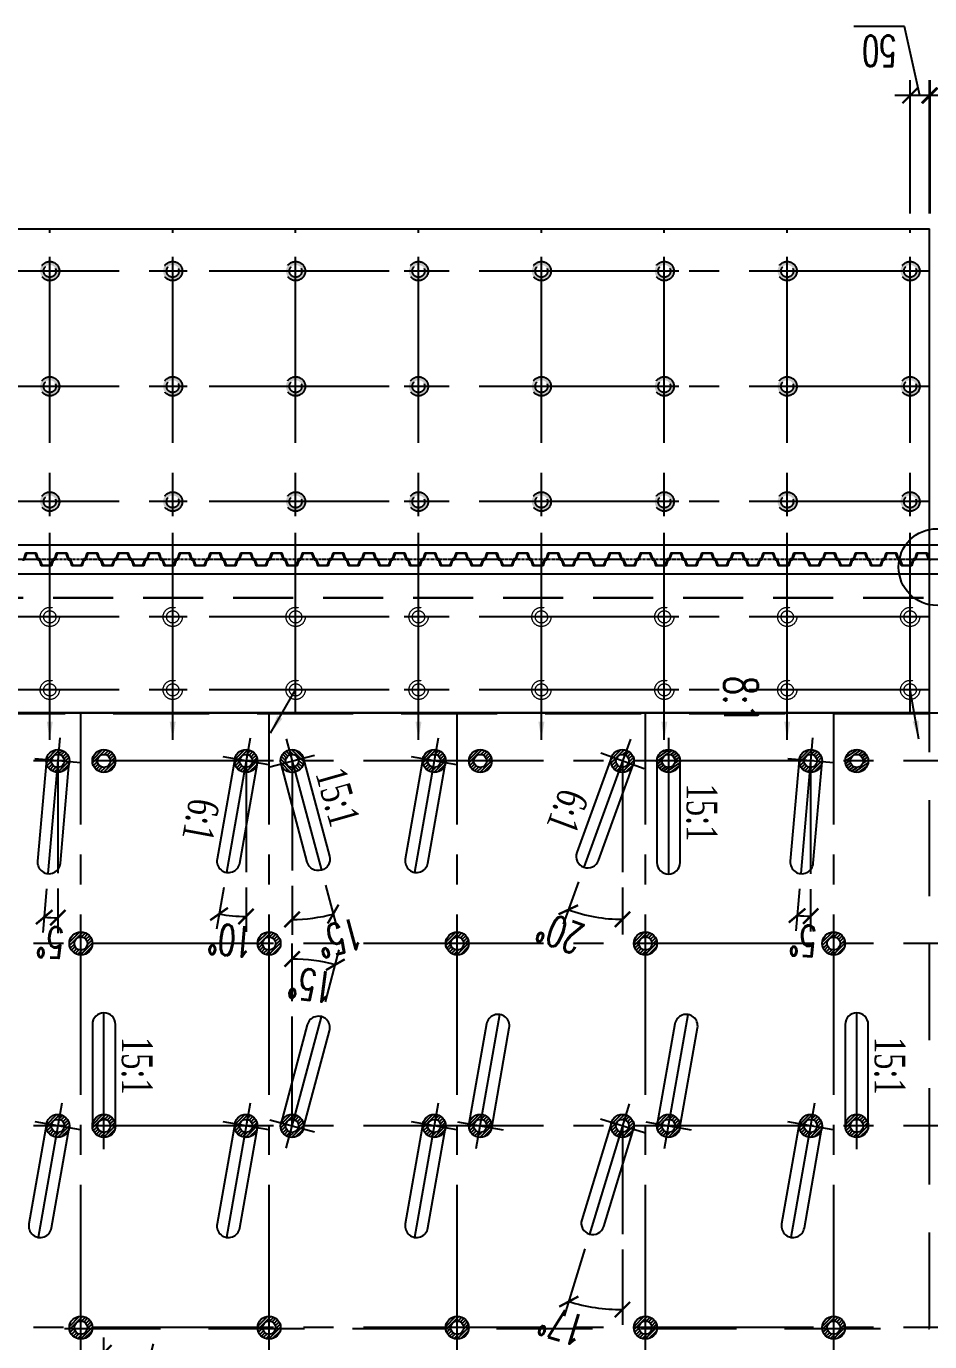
# Model space of a CAD drawing. Extents: x -57534 to 10615, y -13723 to 96319.
# Drawn here: x -29076 to -26724, y 48046 to 51469 of the extents above; entities that cross this region are included whole.
import ezdxf
from ezdxf.enums import TextEntityAlignment as Align

# ---------------------------------------------------------------- set-up
doc = ezdxf.new("R2010")
doc.units = 0
doc.header["$LTSCALE"] = 5
doc.header["$MEASUREMENT"] = 0
for name, pattern in [('CENTER', [2, 1.25, -0.25, 0.25, -0.25]), ('CENTER2', [1.125, 0.75, -0.125, 0.125, -0.125]), ('HIDDEN', [0.375, 0.25, -0.125])]:
    doc.linetypes.add(name, pattern=pattern)
doc.layers.get('0').update_dxf_attribs({"linetype": 'CONTINUOUS'})
doc.layers.get('DEFPOINTS').update_dxf_attribs({"linetype": 'CONTINUOUS'})
for name, color, linetype in [('BORDER', 2, 'CONTINUOUS'), ('CENTER', 9, 'CENTER2'), ('Coc', 2, 'CONTINUOUS'), ('Cochh', 7, 'CONTINUOUS'), ('Cu', 230, 'CONTINUOUS'), ('Dam', 4, 'CONTINUOUS'), ('DIMENSION', 4, 'CONTINUOUS'), ('HATCH', 7, 'CONTINUOUS'), ('HIDDEN', 4, 'HIDDEN'), ('PILE-D600', 20, 'CONTINUOUS'), ('STEEL', 1, 'CONTINUOUS'), ('TEXT', 3, 'CONTINUOUS')]:
    doc.layers.add(name, color=color, linetype=linetype)
doc.layers.add('Border k in', color=241, linetype='CONTINUOUS', lineweight=30, plot=False)
doc.layers.add('KHUAT', color=235, linetype='HIDDEN', lineweight=18)
doc.styles.add('DIM', font='romans.shx', dxfattribs={"width": 0.65})
doc.styles.add('THUONG', font='vntimeh.shx', dxfattribs={"width": 0.65})
doc.dimstyles.new('1-400', dxfattribs={"dimscale": 400, "dimtxt": 0.22, "dimasz": 0.12, "dimexe": 0.1, "dimexo": 0.1, "dimgap": 0.08, "dimtad": 1, "dimdec": 0, "dimzin": 0, "dimdsep": 46, "dimtxsty": 'DIM', "dimblk": 'ARCHTICK', "dimcen": 0.15, "dimdle": 0.1, "dimclrd": 4, "dimclre": 7, "dimclrt": 2, "dimaunit": 1, "dimadec": 0, "dimazin": 0, "dimtfac": 1, "dimtdec": 0, "dimtix": 1, "dimtmove": 1, "dimatfit": 3, "dimfxl": 1, "dimtolj": 1, "dimtzin": 0, "dimarcsym": 0})
doc.dimstyles.new('400.Ph', dxfattribs={"dimscale": 400, "dimtxt": 0.2, "dimasz": 0.1, "dimexe": 0.1, "dimexo": 0.1, "dimgap": 0.06, "dimtad": 1, "dimdec": 0, "dimzin": 0, "dimdsep": 46, "dimtxsty": 'DIM', "dimblk": 'ARCHTICK', "dimcen": 0.15, "dimdle": 0.1, "dimclrd": 256, "dimclre": 7, "dimclrt": 6, "dimadec": 0, "dimazin": 0, "dimtfac": 1, "dimtdec": 0, "dimtix": 1, "dimtmove": 0, "dimatfit": 3, "dimfxl": 1, "dimtolj": 1, "dimtzin": 0, "dimarcsym": 0})

# ---------------------------------------------------------------- blocks, each defined once
blk = doc.blocks.new('CocD500_HH')
at = {"layer": 'CENTER', "ltscale": 50}
for p, q in [((0, 37.5), (0, -37.5)), ((-37.5, 0), (37.5, 0))]:
    blk.add_line(p, q, dxfattribs=at)
at = {"layer": 'KHUAT', "ltscale": 100}
for radius in [25, 16]:
    blk.add_circle((0, 0), radius, dxfattribs=at)
blk = doc.blocks.new('_ArchTick')
at = {"color": 0, "linetype": 'ByBlock', "const_width": 0.15}
blk.add_lwpolyline([(-0.5, -0.5), (0.5, 0.5)], dxfattribs=at)
blk = doc.blocks.new('cocbs')
at = {"layer": 'Coc'}
h = blk.add_hatch(color=256, dxfattribs=at)
h.paths.add_polyline_path([(-46596.3, 9805.7), (-46596.3, 9796.7, -0.414214), (-46580.3, 9780.7), (-46571.3, 9780.7, 0.414214)])
h.paths.add_polyline_path([(-46571.3, 9780.7), (-46580.3, 9780.7, -0.414214), (-46596.3, 9764.7), (-46596.3, 9755.7, 0.414214)])
h.paths.add_polyline_path([(-46612.3, 9780.7), (-46621.3, 9780.7, 0.414214), (-46596.3, 9755.7), (-46596.3, 9764.7, -0.414214)])
h.paths.add_polyline_path([(-46596.3, 9796.7), (-46596.3, 9805.7, 0.414214), (-46621.3, 9780.7), (-46612.3, 9780.7, -0.414214)])
at = {"layer": 'Coc', "color": 8, "linetype": 'HIDDEN', "ltscale": 50}
for radius in [25, 16]:
    blk.add_circle((-46596.3, 9780.7), radius, dxfattribs=at)
at = {"layer": 'Cochh', "linetype": 'CENTER', "ltscale": 25}
for p, q in [((-46596.3, 9818.2), (-46596.3, 9743.2)), ((-46633.8, 9780.7), (-46558.8, 9780.7))]:
    blk.add_line(p, q, dxfattribs=at)
blk = doc.blocks.new('*D166')
at = {"layer": 'DEFPOINTS', "color": 0}
for p in [(-33730.1, 9967.7), (-33675.1, 9967.7), (-33675.1, 9620.6)]:
    blk.add_point(p, dxfattribs=at)
at = {"layer": 'DIMENSION', "color": 7, "lineweight": -2}
for p, q in [((-33730.1, 9927.7), (-33730.1, 9580.6)), ((-33675.1, 9927.7), (-33675.1, 9580.6))]:
    blk.add_line(p, q, dxfattribs=at)
at = {"layer": 'DIMENSION', "lineweight": -2}
for p, q in [((-33770.1, 9620.6), (-33635.1, 9620.6)), ((-33702.6, 9620.6), (-33750.2, 9440.5)), ((-33750.2, 9440.5), (-33882.4, 9440.5))]:
    blk.add_line(p, q, dxfattribs=at)
at = {"layer": 'DIMENSION', "lineweight": -2, "xscale": 40, "yscale": 40, "zscale": 40, "rotation": 180}
blk.add_blockref('_ArchTick', (-33730.1, 9620.6), dxfattribs=at)
at = {"layer": 'DIMENSION', "lineweight": -2, "xscale": 40, "yscale": 40, "zscale": 40}
blk.add_blockref('_ArchTick', (-33675.1, 9620.6), dxfattribs=at)
at = {"layer": 'DIMENSION', "color": 6, "insert": (-33816.3, 9504.5), "char_height": 80, "attachment_point": 5, "style": 'DIM'}
blk.add_mtext('\\A1;55', dxfattribs=at)
blk = doc.blocks.new('*D167')
at = {"layer": 'DEFPOINTS', "color": 0}
for p in [(-33673.1, 9967.7), (-33623.1, 9967.7), (-33623.1, 9620.6)]:
    blk.add_point(p, dxfattribs=at)
at = {"layer": 'DIMENSION', "color": 7, "lineweight": -2}
for p, q in [((-33673.1, 9927.7), (-33673.1, 9580.6)), ((-33623.1, 9927.7), (-33623.1, 9580.6))]:
    blk.add_line(p, q, dxfattribs=at)
at = {"layer": 'DIMENSION', "lineweight": -2}
for p, q in [((-33713.1, 9620.6), (-33583.1, 9620.6)), ((-33648.1, 9620.6), (-33608.7, 9440.6)), ((-33608.7, 9440.6), (-33476.5, 9440.6))]:
    blk.add_line(p, q, dxfattribs=at)
at = {"layer": 'DIMENSION', "lineweight": -2, "xscale": 40, "yscale": 40, "zscale": 40, "rotation": 180}
blk.add_blockref('_ArchTick', (-33673.1, 9620.6), dxfattribs=at)
at = {"layer": 'DIMENSION', "lineweight": -2, "xscale": 40, "yscale": 40, "zscale": 40}
blk.add_blockref('_ArchTick', (-33623.1, 9620.6), dxfattribs=at)
at = {"layer": 'DIMENSION', "color": 6, "insert": (-33542.6, 9504.6), "char_height": 80, "attachment_point": 5, "style": 'DIM'}
blk.add_mtext('\\A1;50', dxfattribs=at)
blk = doc.blocks.new('*D326')
at = {"layer": 'DEFPOINTS', "color": 0}
for p in [(-65522.6, 11754.5), (-65569.5, 11642.2), (-65518.4, 11642.7), (-65569.5, 11352.7), (-65579.9, 11293.6)]:
    blk.add_point(p, dxfattribs=at)
at = {"layer": 'DIMENSION', "color": 7, "lineweight": -2}
for p, q in [((-65569.5, 11682.2), (-65569.5, 11797.3)), ((-65511.5, 11682), (-65492.3, 11790.5))]:
    blk.add_line(p, q, dxfattribs=at)
at = {"layer": 'DIMENSION', "lineweight": -2}
blk.add_arc((-65569.5, 11352.7), 404.6, 80, 90, dxfattribs=at)
at = {"layer": 'DIMENSION', "lineweight": -2, "xscale": 40, "yscale": 40, "zscale": 40}
for p, rotation in [((-65569.5, 11757.3), 179.9999999999993), ((-65499.3, 11751.1), 350.000000000006)]:
    blk.add_blockref('_ArchTick', p, dxfattribs=dict(at, rotation=rotation))
at = {"layer": 'DIMENSION', "color": 6, "insert": (-65528.7, 11819.5), "char_height": 80, "attachment_point": 5, "rotation": 355, "style": 'DIM'}
blk.add_mtext('\\A1;10°', dxfattribs=at)
blk = doc.blocks.new('*D332')
at = {"layer": 'DEFPOINTS', "color": 0}
for p in [(-65184, 13410.6), (-65199.5, 13352.7), (-65275.7, 13068.3), (-65199.5, 13068.5), (-65279.3, 12900.1)]:
    blk.add_point(p, dxfattribs=at)
at = {"layer": 'DIMENSION', "color": 7, "lineweight": -2}
for p, q in [((-65286.1, 13029.6), (-65328.8, 12870.1)), ((-65199.5, 13028.5), (-65199.5, 12853.1))]:
    blk.add_line(p, q, dxfattribs=at)
at = {"layer": 'DIMENSION', "lineweight": -2}
blk.add_arc((-65199.5, 13352.7), 459.6, 255, 270, dxfattribs=at)
at = {"layer": 'DIMENSION', "lineweight": -2, "xscale": 40, "yscale": 40, "zscale": 40}
for p, rotation in [((-65318.5, 12908.8), 165.0000000000066), ((-65199.5, 12893.1), 359.999999999999)]:
    blk.add_blockref('_ArchTick', p, dxfattribs=dict(at, rotation=rotation))
at = {"layer": 'DIMENSION', "color": 6, "insert": (-65251.2, 12960.5), "char_height": 80, "attachment_point": 5, "rotation": 352.5, "style": 'DIM'}
blk.add_mtext('\\A1;15°', dxfattribs=at)
blk = doc.blocks.new('*D335')
at = {"layer": 'DEFPOINTS', "color": 0}
for p in [(-66502.3, 12778.3), (-66549.5, 12584), (-66463.4, 12584.3), (-66549.5, 12302.7), (-66567.1, 12245.3)]:
    blk.add_point(p, dxfattribs=at)
at = {"layer": 'DIMENSION', "color": 7, "lineweight": -2}
for p, q in [((-66549.5, 12624), (-66549.5, 12820.6)), ((-66451.8, 12622.5), (-66398.1, 12798))]:
    blk.add_line(p, q, dxfattribs=at)
at = {"layer": 'DIMENSION', "lineweight": -2}
blk.add_arc((-66549.5, 12302.7), 478, 73, 90, dxfattribs=at)
at = {"layer": 'DIMENSION', "lineweight": -2, "xscale": 40, "yscale": 40, "zscale": 40}
for p, rotation in [((-66549.5, 12780.6), 180.0000000000009), ((-66409.8, 12759.8), 343.0000000000082)]:
    blk.add_blockref('_ArchTick', p, dxfattribs=dict(at, rotation=rotation))
at = {"layer": 'DIMENSION', "color": 6, "insert": (-66391.1, 12821), "char_height": 80, "attachment_point": 5, "rotation": 343, "style": 'DIM'}
blk.add_mtext('\\A1;17°', dxfattribs=at)
blk = doc.blocks.new('*D339')
at = {"layer": 'DEFPOINTS', "color": 0}
for p in [(-65674, 12360.6), (-65689.5, 12302.7), (-65765.7, 12018.3), (-65689.5, 12017.8), (-65765, 11874.8)]:
    blk.add_point(p, dxfattribs=at)
at = {"layer": 'DIMENSION', "color": 7, "lineweight": -2}
for p, q in [((-65776.1, 11979.6), (-65812.3, 11844.3)), ((-65689.5, 11977.8), (-65689.5, 11828.2))]:
    blk.add_line(p, q, dxfattribs=at)
at = {"layer": 'DIMENSION', "lineweight": -2}
blk.add_arc((-65689.5, 12302.7), 434.5, 255, 270, dxfattribs=at)
at = {"layer": 'DIMENSION', "lineweight": -2, "xscale": 40, "yscale": 40, "zscale": 40, "rotation": 165.0000000000069}
blk.add_blockref('_ArchTick', (-65802, 11883), dxfattribs=at)
at = {"layer": 'DIMENSION', "lineweight": -2, "xscale": 40, "yscale": 40, "zscale": 40}
blk.add_blockref('_ArchTick', (-65689.5, 11868.2), dxfattribs=at)
at = {"layer": 'DIMENSION', "color": 6, "insert": (-65737.9, 11935.3), "char_height": 80, "attachment_point": 5, "rotation": 352.5, "style": 'DIM'}
blk.add_mtext('\\A1;15°', dxfattribs=at)
blk = doc.blocks.new('*D342')
at = {"layer": 'DEFPOINTS', "color": 0}
for p in [(-67016, 11755.9), (-67039.5, 11646.3), (-67013.9, 11646), (-67039.5, 11352.7), (-67044.8, 11292.9)]:
    blk.add_point(p, dxfattribs=at)
at = {"layer": 'DIMENSION', "color": 7, "lineweight": -2}
for p, q in [((-67039.5, 11686.3), (-67039.5, 11796.6)), ((-67010.4, 11685.9), (-67000.8, 11794.9))]:
    blk.add_line(p, q, dxfattribs=at)
at = {"layer": 'DIMENSION', "lineweight": -2}
blk.add_arc((-67039.5, 11352.7), 403.9, 85, 90, dxfattribs=at)
at = {"layer": 'DIMENSION', "lineweight": -2, "xscale": 40, "yscale": 40, "zscale": 40}
for p, rotation in [((-67039.5, 11756.6), 179.9999999999993), ((-67004.3, 11755.1), 355.0000000000061)]:
    blk.add_blockref('_ArchTick', p, dxfattribs=dict(at, rotation=rotation))
at = {"layer": 'DIMENSION', "color": 6, "insert": (-67019.1, 11820.2), "char_height": 80, "attachment_point": 5, "rotation": 357.5, "style": 'DIM'}
blk.add_mtext('\\A1;5°', dxfattribs=at)
blk = doc.blocks.new('*D343')
at = {"layer": 'DEFPOINTS', "color": 0}
for p in [(-66501.7, 11762), (-66549.5, 11642.2), (-66448.8, 11629.4), (-66549.5, 11352.7), (-66570.1, 11296.3)]:
    blk.add_point(p, dxfattribs=at)
at = {"layer": 'DIMENSION', "color": 7, "lineweight": -2}
for p, q in [((-66549.5, 11682.2), (-66549.5, 11804.8)), ((-66435.1, 11667), (-66394.9, 11777.5))]:
    blk.add_line(p, q, dxfattribs=at)
at = {"layer": 'DIMENSION', "lineweight": -2}
blk.add_arc((-66549.5, 11352.7), 412.1, 70, 90, dxfattribs=at)
at = {"layer": 'DIMENSION', "lineweight": -2, "xscale": 40, "yscale": 40, "zscale": 40}
for p, rotation in [((-66549.5, 11764.8), 180.0000000000002), ((-66408.6, 11740), 340.0000000000105)]:
    blk.add_blockref('_ArchTick', p, dxfattribs=dict(at, rotation=rotation))
at = {"layer": 'DIMENSION', "color": 6, "insert": (-66386.7, 11800.1), "char_height": 80, "attachment_point": 5, "rotation": 340, "style": 'DIM'}
blk.add_mtext('\\A1;20°', dxfattribs=at)
blk = doc.blocks.new('*D344')
at = {"layer": 'DEFPOINTS', "color": 0}
for p in [(-65725.5, 11763.6), (-65765.7, 11637.1), (-65689.5, 11637.6), (-65689.5, 11352.7), (-65674, 11294.7)]:
    blk.add_point(p, dxfattribs=at)
at = {"layer": 'DIMENSION', "color": 7, "lineweight": -2}
for p, q in [((-65776.1, 11675.7), (-65806.7, 11789.8)), ((-65689.5, 11677.6), (-65689.5, 11805.2))]:
    blk.add_line(p, q, dxfattribs=at)
at = {"layer": 'DIMENSION', "lineweight": -2}
blk.add_arc((-65689.5, 11352.7), 412.5, 90, 105, dxfattribs=at)
at = {"layer": 'DIMENSION', "lineweight": -2, "xscale": 40, "yscale": 40, "zscale": 40}
for p, rotation in [((-65796.3, 11751.2), 194.9999999999913), ((-65689.5, 11765.2), 359.9999999999988)]:
    blk.add_blockref('_ArchTick', p, dxfattribs=dict(at, rotation=rotation))
at = {"layer": 'DIMENSION', "color": 6, "insert": (-65812.9, 11813), "char_height": 80, "attachment_point": 5, "rotation": 15, "style": 'DIM'}
blk.add_mtext('\\A1;15°', dxfattribs=at)
blk = doc.blocks.new('*D345')
at = {"layer": 'DEFPOINTS', "color": 0}
for p in [(-65055.8, 11760), (-65079.5, 11644.6), (-65053.9, 11646), (-65079.5, 11352.7), (-65084.8, 11292.9)]:
    blk.add_point(p, dxfattribs=at)
at = {"layer": 'DIMENSION', "color": 7, "lineweight": -2}
for p, q in [((-65079.5, 11684.6), (-65079.5, 11800.7)), ((-65050.4, 11685.9), (-65040.5, 11799))]:
    blk.add_line(p, q, dxfattribs=at)
at = {"layer": 'DIMENSION', "lineweight": -2}
blk.add_arc((-65079.5, 11352.7), 408, 85, 90, dxfattribs=at)
at = {"layer": 'DIMENSION', "lineweight": -2, "xscale": 40, "yscale": 40, "zscale": 40}
for p, rotation in [((-65079.5, 11760.7), 180.0000000000005), ((-65044, 11759.2), 355.0000000000082)]:
    blk.add_blockref('_ArchTick', p, dxfattribs=dict(at, rotation=rotation))
at = {"layer": 'DIMENSION', "color": 6, "insert": (-65058.9, 11824.3), "char_height": 80, "attachment_point": 5, "rotation": 357.5, "style": 'DIM'}
blk.add_mtext('\\A1;5°', dxfattribs=at)
blk = doc.blocks.new('Cu thep kieu IVL')
at = {"layer": 'CENTER'}
for p, q in [((-20, 19.2), (-20, 14.8)), ((20, 19.2), (20, 14.8))]:
    blk.add_line(p, q, dxfattribs=at)
at = {"layer": 'Cu'}
blk.add_lwpolyline([(-11.6, 2.3, 0.331206), (-10.7, 1.6), (10.7, 1.6, 0.331206), (11.6, 2.3), (18.1, 18.4, -0.331206), (19.1, 19.2), (20.3, 19.2, -0.223582), (21.5, 18.6, -0.452935), (21.1, 16.7), (20, 16.2, -0.518485), (19.2, 16.4, -0.300037), (19.7, 16.9), (20.7, 17.4, 0.427626), (20.8, 18.1, 0.215462), (20.3, 18.4), (19.5, 18.4, 0.331206), (18.7, 17.8), (13.4, 1.3, -0.331206), (11.7, 0), (-11.7, 0, -0.331206), (-13.4, 1.3), (-18.7, 17.8, 0.331206), (-19.5, 18.4), (-20.3, 18.4, 0.215462), (-20.8, 18.1, 0.427626), (-20.7, 17.4), (-19.7, 16.9, -0.300037), (-19.2, 16.4, -0.518485), (-20, 16.2), (-21.1, 16.7, -0.452935), (-21.5, 18.6, -0.223582), (-20.3, 19.2), (-19.1, 19.2, -0.331206), (-18.1, 18.4)], format="xyb", close=True, dxfattribs=at)
blk = doc.blocks.new('*U419')
at = {"layer": 'STEEL'}
for p in [(0, 0), (80, 0), (160, 0), (240, 0), (320, 0), (400, 0), (480, 0), (560, 0), (640, 0), (720, 0), (800, 0), (880, 0), (960, 0), (1040, 0), (1120, 0), (1200, 0), (1280, 0), (1360, 0), (1440, 0), (1520, 0), (1600, 0), (1680, 0), (1760, 0), (1840, 0), (1920, 0), (2000, 0), (2080, 0), (2160, 0), (2240, 0), (2320, 0)]:
    blk.add_blockref('Cu thep kieu IVL', p, dxfattribs=at)
at = {"layer": 'STEEL', "rotation": 180}
for p in [(40, 34), (120, 34), (200, 34), (280, 34), (360, 34), (440, 34), (520, 34), (600, 34), (680, 34), (760, 34), (840, 34), (920, 34), (1000, 34), (1080, 34), (1160, 34), (1240, 34), (1320, 34), (1400, 34), (1480, 34), (1560, 34), (1640, 34), (1720, 34), (1800, 34), (1880, 34), (1960, 34), (2040, 34), (2120, 34), (2200, 34), (2280, 34)]:
    blk.add_blockref('Cu thep kieu IVL', p, dxfattribs=at)
blk = doc.blocks.new('pd3')
at = {"layer": 'HATCH'}
h = blk.add_hatch(dxfattribs=at)
h.set_pattern_fill('ANSI31', color=256, scale=50, style=0)
h.set_pattern_definition([(45, (-59030.761, -6805.5305), (-4.4194174, 4.4194174), [])])
h.paths.add_polyline_path([(-67129.5, 12827.7, 1), (-67069.5, 12827.7, 1)])
h.paths.add_polyline_path([(-67082.5, 12827.7, -1), (-67116.5, 12827.7, -1)], flags=16)
h = blk.add_hatch(dxfattribs=at)
h.set_pattern_fill('ANSI31', color=256, scale=50, style=0)
h.set_pattern_definition([(45, (-58540.761, -6805.5305), (-4.4194174, 4.4194174), [])])
h.paths.add_polyline_path([(-66639.5, 12827.7, 1), (-66579.5, 12827.7, 1)])
h.paths.add_polyline_path([(-66592.5, 12827.7, -1), (-66626.5, 12827.7, -1)], flags=16)
h = blk.add_hatch(dxfattribs=at)
h.set_pattern_fill('ANSI31', color=256, scale=50, style=0)
h.set_pattern_definition([(45, (-58050.761, -6805.5305), (-4.4194174, 4.4194174), [])])
h.paths.add_polyline_path([(-66149.5, 12827.7, 1), (-66089.5, 12827.7, 1)])
h.paths.add_polyline_path([(-66102.5, 12827.7, -1), (-66136.5, 12827.7, -1)], flags=16)
h = blk.add_hatch(dxfattribs=at)
h.set_pattern_fill('ANSI31', color=256, scale=50, style=0)
h.set_pattern_definition([(45, (-57560.761, -6805.5305), (-4.4194174, 4.4194174), [])])
h.paths.add_polyline_path([(-65659.5, 12827.7, 1), (-65599.5, 12827.7, 1)])
h.paths.add_polyline_path([(-65612.5, 12827.7, -1), (-65646.5, 12827.7, -1)], flags=16)
h = blk.add_hatch(dxfattribs=at)
h.set_pattern_fill('ANSI31', color=256, scale=50, style=0)
h.set_pattern_definition([(45, (-57070.761, -6805.5305), (-4.4194174, 4.4194174), [])])
h.paths.add_polyline_path([(-65169.5, 12827.7, 1), (-65109.5, 12827.7, 1)])
h.paths.add_polyline_path([(-65122.5, 12827.7, -1), (-65156.5, 12827.7, -1)], flags=16)
h = blk.add_hatch(dxfattribs=at)
h.set_pattern_fill('ANSI31', color=256, scale=50, style=0)
h.set_pattern_definition([(45, (-59090.761, -7330.5305), (-4.4194174, 4.4194174), [])])
h.paths.add_polyline_path([(-67189.5, 12302.7, 1), (-67129.5, 12302.7, 1)])
h.paths.add_polyline_path([(-67142.5, 12302.7, -1), (-67176.5, 12302.7, -1)], flags=16)
h = blk.add_hatch(dxfattribs=at)
h.set_pattern_fill('ANSI31', color=256, scale=50, style=0)
h.set_pattern_definition([(45, (-58970.761, -7330.5305), (-4.4194174, 4.4194174), [])])
h.paths.add_polyline_path([(-67069.5, 12302.7, 1), (-67009.5, 12302.7, 1)])
h.paths.add_polyline_path([(-67022.5, 12302.7, -1), (-67056.5, 12302.7, -1)], flags=16)
h = blk.add_hatch(dxfattribs=at)
h.set_pattern_fill('ANSI31', color=256, scale=50, style=0)
h.set_pattern_definition([(45, (-58600.761, -7330.5305), (-4.4194174, 4.4194174), [])])
h.paths.add_polyline_path([(-66699.5, 12302.7, 1), (-66639.5, 12302.7, 1)])
h.paths.add_polyline_path([(-66652.5, 12302.7, -1), (-66686.5, 12302.7, -1)], flags=16)
h = blk.add_hatch(dxfattribs=at)
h.set_pattern_fill('ANSI31', color=256, scale=50, style=0)
h.set_pattern_definition([(45, (-58480.761, -7330.5305), (-4.4194174, 4.4194174), [])])
h.paths.add_polyline_path([(-66579.5, 12302.7, 1), (-66519.5, 12302.7, 1)])
h.paths.add_polyline_path([(-66532.5, 12302.7, -1), (-66566.5, 12302.7, -1)], flags=16)
h = blk.add_hatch(dxfattribs=at)
h.set_pattern_fill('ANSI31', color=256, scale=50, style=0)
h.set_pattern_definition([(45, (-58110.761, -7330.5305), (-4.4194174, 4.4194174), [])])
h.paths.add_polyline_path([(-66209.5, 12302.7, 1), (-66149.5, 12302.7, 1)])
h.paths.add_polyline_path([(-66162.5, 12302.7, -1), (-66196.5, 12302.7, -1)], flags=16)
h = blk.add_hatch(dxfattribs=at)
h.set_pattern_fill('ANSI31', color=256, scale=50, style=0)
h.set_pattern_definition([(45, (-57990.761, -7330.5305), (-4.4194174, 4.4194174), [])])
h.paths.add_polyline_path([(-66089.5, 12302.7, 1), (-66029.5, 12302.7, 1)])
h.paths.add_polyline_path([(-66042.5, 12302.7, -1), (-66076.5, 12302.7, -1)], flags=16)
h = blk.add_hatch(dxfattribs=at)
h.set_pattern_fill('ANSI31', color=256, scale=50, style=0)
h.set_pattern_definition([(45, (-57620.761, -7330.5305), (-4.4194174, 4.4194174), [])])
h.paths.add_polyline_path([(-65719.5, 12302.7, 1), (-65659.5, 12302.7, 1)])
h.paths.add_polyline_path([(-65672.5, 12302.7, -1), (-65706.5, 12302.7, -1)], flags=16)
h = blk.add_hatch(dxfattribs=at)
h.set_pattern_fill('ANSI31', color=256, scale=50, style=0)
h.set_pattern_definition([(45, (-57500.761, -7330.5305), (-4.4194174, 4.4194174), [])])
h.paths.add_polyline_path([(-65599.5, 12302.7, 1), (-65539.5, 12302.7, 1)])
h.paths.add_polyline_path([(-65552.5, 12302.7, -1), (-65586.5, 12302.7, -1)], flags=16)
h = blk.add_hatch(dxfattribs=at)
h.set_pattern_fill('ANSI31', color=256, scale=50, style=0)
h.set_pattern_definition([(45, (-57130.761, -7330.5305), (-4.4194174, 4.4194174), [])])
h.paths.add_polyline_path([(-65229.5, 12302.7, 1), (-65169.5, 12302.7, 1)])
h.paths.add_polyline_path([(-65182.5, 12302.7, -1), (-65216.5, 12302.7, -1)], flags=16)
h = blk.add_hatch(dxfattribs=at)
h.set_pattern_fill('ANSI31', color=256, scale=50, style=0)
h.set_pattern_definition([(45, (-57010.761, -7330.5305), (-4.4194174, 4.4194174), [])])
h.paths.add_polyline_path([(-65109.5, 12302.7, 1), (-65049.5, 12302.7, 1)])
h.paths.add_polyline_path([(-65062.5, 12302.7, -1), (-65096.5, 12302.7, -1)], flags=16)
h = blk.add_hatch(dxfattribs=at)
h.set_pattern_fill('ANSI31', color=256, scale=50, style=0)
h.set_pattern_definition([(45, (-59030.761, -7805.5305), (-4.4194174, 4.4194174), [])])
h.paths.add_polyline_path([(-67129.5, 11827.7, 1), (-67069.5, 11827.7, 1)])
h.paths.add_polyline_path([(-67082.5, 11827.7, -1), (-67116.5, 11827.7, -1)], flags=16)
h = blk.add_hatch(dxfattribs=at)
h.set_pattern_fill('ANSI31', color=256, scale=50, style=0)
h.set_pattern_definition([(45, (-58540.761, -7805.5305), (-4.4194174, 4.4194174), [])])
h.paths.add_polyline_path([(-66639.5, 11827.7, 1), (-66579.5, 11827.7, 1)])
h.paths.add_polyline_path([(-66592.5, 11827.7, -1), (-66626.5, 11827.7, -1)], flags=16)
h = blk.add_hatch(dxfattribs=at)
h.set_pattern_fill('ANSI31', color=256, scale=50, style=0)
h.set_pattern_definition([(45, (-58050.761, -7805.5305), (-4.4194174, 4.4194174), [])])
h.paths.add_polyline_path([(-66149.5, 11827.7, 1), (-66089.5, 11827.7, 1)])
h.paths.add_polyline_path([(-66102.5, 11827.7, -1), (-66136.5, 11827.7, -1)], flags=16)
h = blk.add_hatch(dxfattribs=at)
h.set_pattern_fill('ANSI31', color=256, scale=50, style=0)
h.set_pattern_definition([(45, (-57560.761, -7805.5305), (-4.4194174, 4.4194174), [])])
h.paths.add_polyline_path([(-65659.5, 11827.7, 1), (-65599.5, 11827.7, 1)])
h.paths.add_polyline_path([(-65612.5, 11827.7, -1), (-65646.5, 11827.7, -1)], flags=16)
h = blk.add_hatch(dxfattribs=at)
h.set_pattern_fill('ANSI31', color=256, scale=50, style=0)
h.set_pattern_definition([(45, (-57070.761, -7805.5305), (-4.4194174, 4.4194174), [])])
h.paths.add_polyline_path([(-65169.5, 11827.7, 1), (-65109.5, 11827.7, 1)])
h.paths.add_polyline_path([(-65122.5, 11827.7, -1), (-65156.5, 11827.7, -1)], flags=16)
h = blk.add_hatch(dxfattribs=at)
h.set_pattern_fill('ANSI31', color=256, scale=50, angle=-10, style=0)
h.set_pattern_definition([(35, (-62622.6167, -9383.385), (-3.5848527, 5.1197003), [])])
h.paths.add_polyline_path([(-67189.1, 11357.9, 1), (-67130, 11347.5, 1)])
h.paths.add_polyline_path([(-67142.8, 11349.7, -1), (-67176.3, 11355.6, -1)], flags=16)
h = blk.add_hatch(dxfattribs=at)
h.set_pattern_fill('ANSI31', color=256, scale=50, style=0)
h.set_pattern_definition([(45, (-58970.761, -8280.5305), (-4.4194174, 4.4194174), [])])
h.paths.add_polyline_path([(-67069.5, 11352.7, 1), (-67009.5, 11352.7, 1)])
h.paths.add_polyline_path([(-67022.5, 11352.7, -1), (-67056.5, 11352.7, -1)], flags=16)
h = blk.add_hatch(dxfattribs=at)
h.set_pattern_fill('ANSI31', color=256, scale=50, angle=-10, style=0)
h.set_pattern_definition([(35, (-62132.6167, -9383.385), (-3.5848527, 5.1197003), [])])
h.paths.add_polyline_path([(-66699.1, 11357.9, 1), (-66640, 11347.5, 1)])
h.paths.add_polyline_path([(-66652.8, 11349.7, -1), (-66686.3, 11355.6, -1)], flags=16)
h = blk.add_hatch(dxfattribs=at)
h.set_pattern_fill('ANSI31', color=256, scale=50, style=0)
h.set_pattern_definition([(45, (-58480.761, -8280.5305), (-4.4194174, 4.4194174), [])])
h.paths.add_polyline_path([(-66579.5, 11352.7, 1), (-66519.5, 11352.7, 1)])
h.paths.add_polyline_path([(-66532.5, 11352.7, -1), (-66566.5, 11352.7, -1)], flags=16)
h = blk.add_hatch(dxfattribs=at)
h.set_pattern_fill('ANSI31', color=256, scale=50, style=0)
h.set_pattern_definition([(45, (-58110.761, -8280.5305), (-4.4194174, 4.4194174), [])])
h.paths.add_polyline_path([(-66209.5, 11352.7, 1), (-66149.5, 11352.7, 1)])
h.paths.add_polyline_path([(-66162.5, 11352.7, -1), (-66196.5, 11352.7, -1)], flags=16)
h = blk.add_hatch(dxfattribs=at)
h.set_pattern_fill('ANSI31', color=256, scale=50, style=0)
h.set_pattern_definition([(45, (-57990.761, -8280.5305), (-4.4194174, 4.4194174), [])])
h.paths.add_polyline_path([(-66089.5, 11352.7, 1), (-66029.5, 11352.7, 1)])
h.paths.add_polyline_path([(-66042.5, 11352.7, -1), (-66076.5, 11352.7, -1)], flags=16)
h = blk.add_hatch(dxfattribs=at)
h.set_pattern_fill('ANSI31', color=256, scale=50, style=0)
h.set_pattern_definition([(135, (-73758.301, -8280.5305), (4.4194174, 4.4194174), [])])
h.paths.add_polyline_path([(-65659.5, 11352.7, -1), (-65719.5, 11352.7, -1)])
h.paths.add_polyline_path([(-65706.5, 11352.7, 1), (-65672.5, 11352.7, 1)], flags=16)
h = blk.add_hatch(dxfattribs=at)
h.set_pattern_fill('ANSI31', color=256, scale=50, style=0)
h.set_pattern_definition([(45, (-57500.761, -8280.5305), (-4.4194174, 4.4194174), [])])
h.paths.add_polyline_path([(-65599.5, 11352.7, 1), (-65539.5, 11352.7, 1)])
h.paths.add_polyline_path([(-65552.5, 11352.7, -1), (-65586.5, 11352.7, -1)], flags=16)
h = blk.add_hatch(dxfattribs=at)
h.set_pattern_fill('ANSI31', color=256, scale=50, style=0)
h.set_pattern_definition([(45, (-57130.761, -8280.5305), (-4.4194174, 4.4194174), [])])
h.paths.add_polyline_path([(-65229.5, 11352.7, 1), (-65169.5, 11352.7, 1)])
h.paths.add_polyline_path([(-65182.5, 11352.7, -1), (-65216.5, 11352.7, -1)], flags=16)
h = blk.add_hatch(dxfattribs=at)
h.set_pattern_fill('ANSI31', color=256, scale=50, style=0)
h.set_pattern_definition([(45, (-57010.761, -8280.5305), (-4.4194174, 4.4194174), [])])
h.paths.add_polyline_path([(-65109.5, 11352.7, 1), (-65049.5, 11352.7, 1)])
h.paths.add_polyline_path([(-65062.5, 11352.7, -1), (-65096.5, 11352.7, -1)], flags=16)
at = {"layer": 'BORDER'}
blk.add_lwpolyline([(-61612.5, 13627.7), (-61612.5, 11227.7), (-69156.5, 11227.7), (-69156.5, 13627.7)], dxfattribs=at)
at = {"layer": 'CENTER', "ltscale": 125}
for p, q in [((-67099.5, 13627.7), (-67099.5, 11227.7)), ((-66609.5, 13627.7), (-66609.5, 11227.7)), ((-66119.5, 13627.7), (-66119.5, 11227.7)), ((-65629.5, 13627.7), (-65629.5, 11227.7)), ((-65139.5, 13627.7), (-65139.5, 11227.7)), ((-69156.5, 12827.7), (-61612.5, 12827.7)), ((-67049.9, 12243.6), (-66988.4, 12592.7)), ((-66567.1, 12245.3), (-66463.4, 12584.3)), ((-66069.9, 12243.6), (-66008.4, 12592.7)), ((-65579.9, 12243.6), (-65518.4, 12592.7)), ((-65089.9, 12243.6), (-65028.4, 12592.7)), ((-67159.5, 12362.7), (-67159.5, 12008.3)), ((-66659.1, 12361.8), (-66720.7, 12012.7)), ((-66169.1, 12361.8), (-66230.7, 12012.7)), ((-65674, 12360.6), (-65765.7, 12018.3)), ((-65199.5, 12362.7), (-65199.5, 12008.3)), ((-69156.5, 12302.7), (-61612.5, 12302.7)), ((-67098.6, 12313.1), (-66980.4, 12292.3)), ((-66610.4, 12292.3), (-66728.6, 12313.1)), ((-66606.9, 12320.2), (-66492.2, 12285.1)), ((-66120.4, 12292.3), (-66238.6, 12313.1)), ((-66118.6, 12313.1), (-66000.4, 12292.3)), ((-65631.6, 12287.2), (-65747.5, 12318.2)), ((-65628.6, 12313.1), (-65510.4, 12292.3)), ((-65138.6, 12313.1), (-65020.4, 12292.3)), ((-69156.5, 11827.7), (-61612.5, 11827.7)), ((-67044.8, 11292.9), (-67013.9, 11646)), ((-66669.5, 11292.7), (-66669.5, 11647.1)), ((-66069.9, 11293.6), (-66008.4, 11642.7)), ((-65579.9, 11293.6), (-65518.4, 11642.7)), ((-65084.8, 11292.9), (-65053.9, 11646)), ((-66570.1, 11296.3), (-66448.8, 11629.4)), ((-65674, 11294.7), (-65765.7, 11637.1)), ((-66605.9, 11373.2), (-66493.1, 11332.2)), ((-65631.6, 11368.2), (-65747.5, 11337.2)), ((-69156.5, 11352.7), (-61612.5, 11352.7)), ((-67099.3, 11357.9), (-66979.8, 11347.5)), ((-66118.6, 11363.1), (-66000.4, 11342.3)), ((-65628.6, 11363.1), (-65510.4, 11342.3)), ((-65139.3, 11357.9), (-65019.8, 11347.5))]:
    blk.add_line(p, q, dxfattribs=at)
at = {"layer": 'DIMENSION'}
for p, q in [((-66549.5, 12302.7), (-66549.5, 12584)), ((-65689.5, 12302.7), (-65689.5, 12017.8)), ((-67039.5, 11352.7), (-67039.5, 11646.3)), ((-66549.5, 11352.7), (-66549.5, 11642.2)), ((-65569.5, 11352.7), (-65569.5, 11642.2)), ((-65079.5, 11352.7), (-65079.5, 11644.6)), ((-65689.5, 11352.7), (-65689.5, 11637.6))]:
    blk.add_line(p, q, dxfattribs=at)
at = {"layer": 'PILE-D600', "linetype": 'Continuous', "ltscale": 0.7}
for points in [[(-67010, 12297.5), (-66964.1, 12557.9, 1), (-67023.2, 12568.3), (-67069.1, 12307.9)], [(-66520.8, 12293.9), (-66443.5, 12546.8, 1), (-66500.9, 12564.3), (-66578.2, 12311.5)], [(-66030, 12297.5), (-65984.1, 12557.9, 1), (-66043.2, 12568.3), (-66089.1, 12307.9)], [(-65540, 12297.5), (-65494.1, 12557.9, 1), (-65553.2, 12568.3), (-65599.1, 12307.9)], [(-65050, 12297.5), (-65004.1, 12557.9, 1), (-65063.2, 12568.3), (-65109.1, 12307.9)], [(-67189.5, 12302.7), (-67189.5, 12038.3, 1), (-67129.5, 12038.3), (-67129.5, 12302.7)], [(-66699.1, 12307.9), (-66745, 12047.5, 1), (-66685.9, 12037.1), (-66640, 12297.5)], [(-66209.1, 12307.9), (-66255, 12047.5, 1), (-66195.9, 12037.1), (-66150, 12297.5)], [(-65718.5, 12310.5), (-65787, 12055, 1), (-65729, 12039.5), (-65660.6, 12294.9)], [(-65229.5, 12302.7), (-65229.5, 12038.3, 1), (-65169.5, 12038.3), (-65169.5, 12302.7)], [(-67009.6, 11350.1), (-66986.6, 11613.5, 1), (-67046.4, 11618.7), (-67069.4, 11355.3)], [(-66639.5, 11352.7), (-66639.5, 11617.1, 1), (-66699.5, 11617.1), (-66699.5, 11352.7)], [(-66030, 11347.5), (-65984.1, 11607.9, 1), (-66043.2, 11618.3), (-66089.1, 11357.9)], [(-65540, 11347.5), (-65494.1, 11607.9, 1), (-65553.2, 11618.3), (-65599.1, 11357.9)], [(-65049.6, 11350.1), (-65026.6, 11613.5, 1), (-65086.4, 11618.7), (-65109.4, 11355.3)], [(-66521.3, 11342.4), (-66430.9, 11590.9, 1), (-66487.3, 11611.4), (-66577.7, 11363)], [(-65718.5, 11344.9), (-65787, 11600.4, -1), (-65729, 11615.9), (-65660.6, 11360.5)]]:
    blk.add_lwpolyline(points, format="xyb", dxfattribs=at)
for centre, radius in [((-67099.5, 12827.7), 30), ((-67099.5, 12827.7), 17), ((-66609.5, 12827.7), 30), ((-66609.5, 12827.7), 17), ((-66119.5, 12827.7), 30), ((-66119.5, 12827.7), 17), ((-65629.5, 12827.7), 30), ((-65629.5, 12827.7), 17), ((-65139.5, 12827.7), 30), ((-65139.5, 12827.7), 17), ((-67159.5, 12302.7), 30), ((-67039.5, 12302.7), 30), ((-66669.5, 12302.7), 30), ((-66549.5, 12302.7), 30), ((-66179.5, 12302.7), 30), ((-66059.5, 12302.7), 30), ((-65689.5, 12302.7), 30), ((-65569.5, 12302.7), 30), ((-65199.5, 12302.7), 30), ((-65079.5, 12302.7), 30), ((-67159.5, 12302.7), 17), ((-67039.5, 12302.7), 17), ((-66669.5, 12302.7), 17), ((-66549.5, 12302.7), 17), ((-66179.5, 12302.7), 17), ((-66059.5, 12302.7), 17), ((-65689.5, 12302.7), 17), ((-65569.5, 12302.7), 17), ((-65199.5, 12302.7), 17), ((-65079.5, 12302.7), 17), ((-67099.5, 11827.7), 30), ((-66609.5, 11827.7), 30), ((-66119.5, 11827.7), 30), ((-65629.5, 11827.7), 30), ((-65139.5, 11827.7), 30), ((-67099.5, 11827.7), 17), ((-66609.5, 11827.7), 17), ((-66119.5, 11827.7), 17), ((-65629.5, 11827.7), 17), ((-65139.5, 11827.7), 17), ((-67159.5, 11352.7), 30), ((-67159.5, 11352.7), 17), ((-67039.5, 11352.7), 30), ((-67039.5, 11352.7), 17), ((-66669.5, 11352.7), 30), ((-66669.5, 11352.7), 17), ((-66549.5, 11352.7), 30), ((-66549.5, 11352.7), 17), ((-66179.5, 11352.7), 30), ((-66179.5, 11352.7), 17), ((-66059.5, 11352.7), 30), ((-66059.5, 11352.7), 17), ((-65689.5, 11352.7), 30), ((-65689.5, 11352.7), 17), ((-65569.5, 11352.7), 30), ((-65569.5, 11352.7), 17), ((-65199.5, 11352.7), 30), ((-65199.5, 11352.7), 17), ((-65079.5, 11352.7), 30), ((-65079.5, 11352.7), 17)]:
    blk.add_circle(centre, radius, dxfattribs=at)
at = {"layer": 'TEXT', "style": 'THUONG', "width": 0.7}
for s, rotation, p in [('15:1', 90, (-67182.3, 12071)), ('15:1', 90, (-65222.3, 12071)), ('15:1', 90, (-66692.7, 11411.7)), ('6:1', 79.5709, (-65399.1, 11441.8)), ('6:1', 69.5709, (-66366.2, 11410.9)), ('15:1', 105.8354, (-65726.6, 11391.4))]:
    blk.add_text(s, height=80, rotation=rotation, dxfattribs=at).set_placement(p, align=Align.BOTTOM_LEFT)
at = {"layer": 'DIMENSION'}
for base, line1, line2, picture, middle in [((-65279.3, 12900.1), ((-65199.5, 13352.7), (-65199.5, 13068.5)), ((-65184, 13410.6), (-65275.7, 13068.3)), '*D332', (-65251.2, 12960.5)), ((-65765, 11874.8), ((-65689.5, 12302.7), (-65689.5, 12017.8)), ((-65674, 12360.6), (-65765.7, 12018.3)), '*D339', (-65737.9, 11935.3)), ((-67016, 11755.9), ((-67044.8, 11292.9), (-67013.9, 11646)), ((-67039.5, 11352.7), (-67039.5, 11646.3)), '*D342', (-67019.1, 11820.2)), ((-65522.6, 11754.5), ((-65579.9, 11293.6), (-65518.4, 11642.7)), ((-65569.5, 11352.7), (-65569.5, 11642.2)), '*D326', (-65528.7, 11819.5)), ((-65055.8, 11760), ((-65084.8, 11292.9), (-65053.9, 11646)), ((-65079.5, 11352.7), (-65079.5, 11644.6)), '*D345', (-65058.9, 11824.3))]:
    dim = blk.add_angular_dim_2l(base=base, line1=line1, line2=line2, dimstyle='400.Ph', dxfattribs=at)
    dim.commit()
    dim.dimension.update_dxf_attribs({"geometry": picture, "text_midpoint": middle})
for base, line1, line2, picture, middle in [((-66502.3, 12778.3), ((-66567.1, 12245.3), (-66463.4, 12584.3)), ((-66549.5, 12302.7), (-66549.5, 12584)), '*D335', (-66409.8, 12759.8)), ((-65725.5, 11763.6), ((-65689.5, 11352.7), (-65689.5, 11637.6)), ((-65674, 11294.7), (-65765.7, 11637.1)), '*D344', (-65796.3, 11751.2)), ((-66501.7, 11762), ((-66570.1, 11296.3), (-66448.8, 11629.4)), ((-66549.5, 11352.7), (-66549.5, 11642.2)), '*D343', (-66408.6, 11740))]:
    dim = blk.add_angular_dim_2l(base=base, line1=line1, line2=line2, dimstyle='400.Ph', dxfattribs=at)
    dim.commit()
    dim.dimension.update_dxf_attribs({"geometry": picture, "text_midpoint": middle, "dimtype": 130})
blk = doc.blocks.new('A$C7E87390C')
at = {"layer": 'BORDER'}
for p, q in [((17664.5, 5299.4), (20268.5, 5299.4)), ((24164.5, 5299.4), (17664.5, 5299.4)), ((17664.5, 5299.4), (17664.5, 4039.4)), ((24164.5, 4039.4), (17664.5, 4039.4))]:
    blk.add_line(p, q, dxfattribs=at)
at = {"layer": 'Border k in', "linetype": 'HIDDEN', "ltscale": 125}
blk.add_line((24164.5, 4999.4), (17664.5, 4999.4), dxfattribs=at)
at = {"layer": 'CENTER', "ltscale": 125}
for p, q in [((17714.5, 5299.4), (17714.5, 4039.4)), ((18034.5, 5299.4), (18034.5, 4039.4)), ((18354.5, 5299.4), (18354.5, 4039.4)), ((18674.5, 5299.4), (18674.5, 4039.4)), ((18994.5, 5299.4), (18994.5, 4039.4)), ((19314.5, 5299.4), (19314.5, 4039.4)), ((19634.5, 5299.4), (19634.5, 4039.4)), ((19954.5, 5299.4), (19954.5, 4039.4)), ((17664.5, 5239.4), (24164.5, 5239.5)), ((17664.5, 5049.4), (24164.5, 5049.5)), ((17664.5, 4749.4), (24164.5, 4749.5)), ((17664.5, 4449.4), (24164.5, 4449.5)), ((17664.5, 4149.4), (24164.5, 4149.5))]:
    blk.add_line(p, q, dxfattribs=at)
at = {"layer": 'CENTER', "ltscale": 2}
blk.add_line((38390.7, 4899.5), (4509.5, 4899.5), dxfattribs=at)
at = {"layer": 'Cu', "color": 5}
for points in [[(17662.8, 4897.5), (17664, 4897.5, 0.223582), (17665.2, 4898, 0.452935), (17664.8, 4899.9), (17663.7, 4900.4, 0.518485), (17662.9, 4900.2, 0.300037)], [(17663.4, 4899.7), (17664.4, 4899.2, -0.427626), (17664.5, 4898.5, -0.215462), (17664, 4898.3), (17663.2, 4898.3, -0.331206)]]:
    blk.add_lwpolyline(points, format="xyb", dxfattribs=at)
at = {"layer": 'Dam', "ltscale": 200}
for p, q in [((38260.7, 4936.9), (4550.5, 4936.9)), ((38182.5, 4861.9), (4550.5, 4861.9))]:
    blk.add_line(p, q, dxfattribs=at)
at = {"layer": 'HIDDEN', "ltscale": 200}
blk.add_lwpolyline([(17664.5, 5301.4), (31166.5, 5301.4), (31166.5, 6901.4), (17664.5, 6901.4)], close=True, dxfattribs=at)
at = {"layer": 'TEXT'}
blk.add_circle((17644.5, 4919.8), 100, dxfattribs=at)
at = {"layer": 'Coc'}
for p in [(64310.8, -5031.4), (64630.8, -5031.4), (64950.8, -5031.4), (65270.8, -5031.4), (65590.8, -5031.4), (65910.8, -5031.4), (66230.8, -5031.4), (66550.8, -5031.4), (64310.8, -5331.4), (64630.8, -5331.4), (64950.8, -5331.4), (65270.8, -5331.4), (65590.8, -5331.4), (65910.8, -5331.4), (66230.8, -5331.4), (66550.8, -5331.4), (64310.8, -5631.4), (64630.8, -5631.4), (64950.8, -5631.4), (65270.8, -5631.4), (65590.8, -5631.4), (65910.8, -5631.4), (66230.8, -5631.4), (66550.8, -5631.4)]:
    blk.add_blockref('cocbs', p, dxfattribs=at)
at = {"layer": 'DIMENSION'}
blk.add_blockref('pd3', (85013.1, -5928.3), dxfattribs=at)
at = {"layer": 'HATCH'}
for p in [(17714.5, 5239.4), (18034.5, 5239.4), (18354.5, 5239.4), (18674.5, 5239.4), (18994.5, 5239.4), (19314.5, 5239.4), (19634.5, 5239.4), (19954.5, 5239.4), (17714.5, 5049.4), (18034.5, 5049.4), (18354.5, 5049.4), (18674.5, 5049.4), (18994.5, 5049.4), (19314.5, 5049.4), (19634.5, 5049.4), (19954.5, 5049.4)]:
    blk.add_blockref('CocD500_HH', p, dxfattribs=at)
at = {"layer": 'STEEL'}
blk.add_blockref('*U419', (17683.5, 4882.5), dxfattribs=at)
at = {"layer": 'TEXT', "style": 'DIM', "width": 0.65}
blk.add_text('8:1', height=88, rotation=90, dxfattribs=at).set_placement((18199, 5203.4))
at = {"layer": 'DIMENSION'}
for base, p1, p2, picture, middle in [((17662.5, 3692.2), (17607.5, 4039.4), (17662.5, 4039.4), '*D166', (17563.5, 3512.2)), ((17714.5, 3692.2), (17664.5, 4039.4), (17714.5, 4039.4), '*D167', (17752.9, 3512.2))]:
    dim = blk.add_linear_dim(base=base, p1=p1, p2=p2, dimstyle='400.Ph', override={"dimtmove": 1}, dxfattribs=at)
    dim.commit()
    dim.dimension.update_dxf_attribs({"geometry": picture, "text_midpoint": middle, "dimtype": 128, "insert": (51337.6, -5928.3)})
at = {"layer": 'TEXT'}
for points in [[(17691.9, 5367.8), (17714.5, 5239.4)], [(18034.5, 5369.8), (18034.5, 5239.4)], [(18354.5, 5369.8), (18354.5, 5239.4)], [(18674.5, 5369.8), (18674.5, 5239.4)], [(18994.5, 5369.8), (18994.5, 5239.4)], [(19379.8, 5352.3), (19314.5, 5239.4)], [(19634.5, 5369.8), (19634.5, 5239.4)], [(19954.5, 5369.8), (19954.5, 5239.4)]]:
    blk.add_leader(points, dimstyle='1-400', override={"dimgap": 0.08, "dimtad": 0}, dxfattribs=at)

msp = doc.modelspace()

# ---------------------------------------------------------------- block references
at = {"layer": 'DIMENSION', "ltscale": 5, "rotation": 180}
msp.add_blockref('A$C7E87390C', (-9060.5, 54981.5), dxfattribs=at)

doc.saveas('drawing.dxf')
